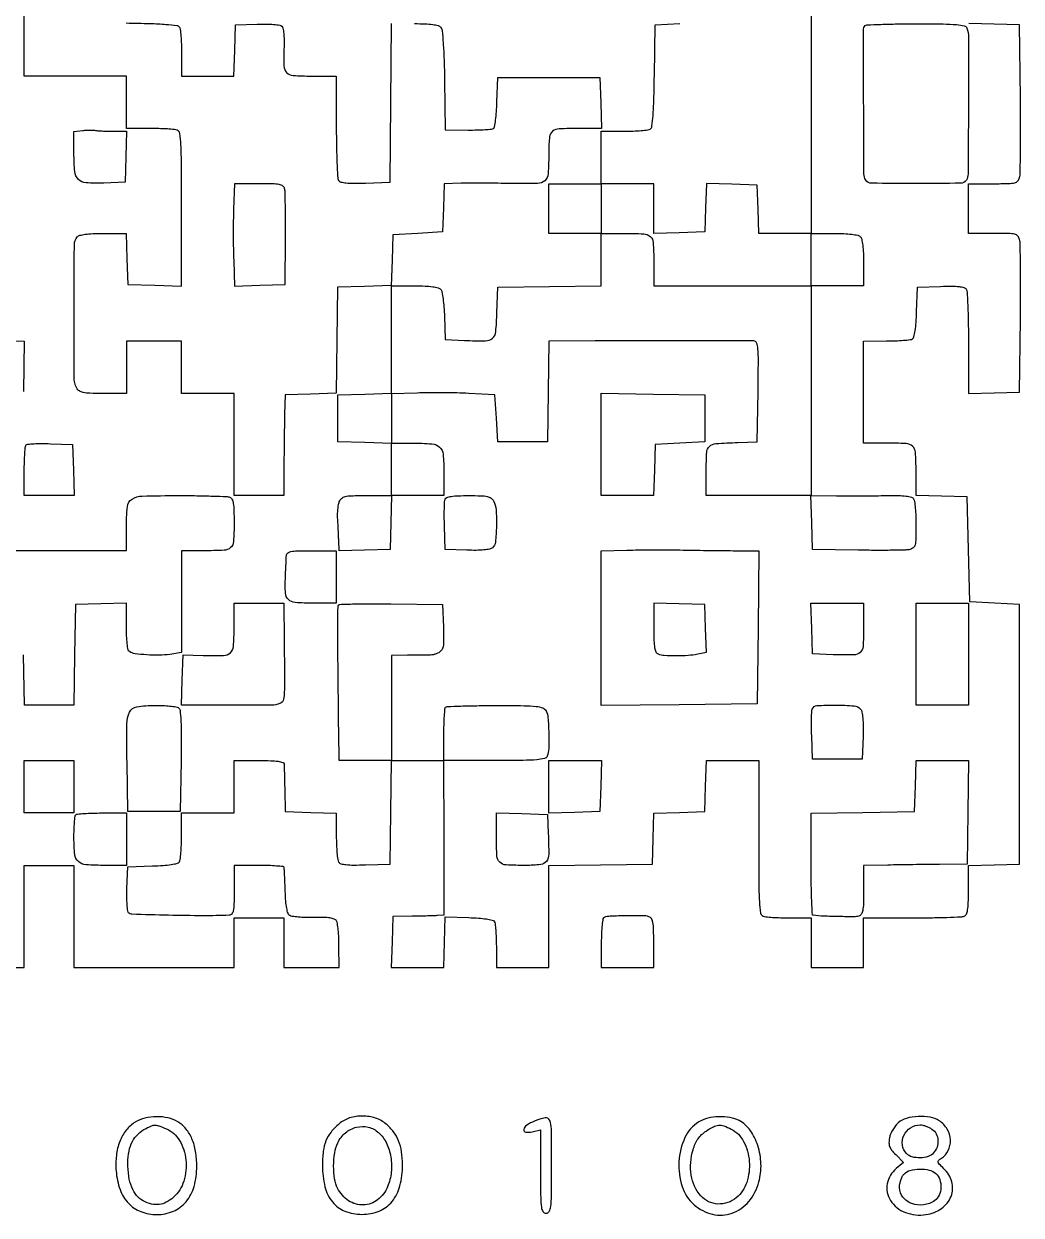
# Model space of a CAD drawing. Extents: x 156 to 936, y 100 to 969.
# Drawn here: x 574.8 to 936.1, y 100.3 to 531.9 of the extents above; entities that cross this region are included whole.
import ezdxf

# ---------------------------------------------------------------- set-up
doc = ezdxf.new("R2010")
doc.units = 0

msp = doc.modelspace()

# ---------------------------------------------------------------- linework, layer by layer
for points in [[(860, 550), (860, 503), (860, 456), (868.3, 456, -0.011084), (871.828493, 455.92177, -0.020332), (874.693122, 455.677711, -0.021091), (876.860329, 455.310542, -0.144849), (877.8, 454.8, -0.144849), (878.310542, 453.860329, -0.021091), (878.677711, 451.693122, -0.020332), (878.92177, 448.828493, -0.011084), (879, 445.3), (879, 437), (869.5, 437), (860, 437), (860, 399), (860, 361), (869.25, 360.933947, 0.001658), (873.436818, 360.917937, 0.001002), (878.397694, 360.92536, 0.001003), (883.325489, 360.952492, 0.001761), (887.401724, 360.99747, -0.008179), (891.616033, 360.989874, -0.025722), (894.437012, 360.793234, -0.036226), (896.304599, 360.427377, -0.187083), (897.136411, 359.813523, -0.109806), (897.464666, 358.904147, -0.009758), (897.72919, 356.468006, -0.012367), (897.918026, 353.517329, -0.00933), (897.984687, 350.269052, -0.005434), (897.939203, 345.219886, -0.057363), (897.663158, 343.179548, -0.156826), (896.99736, 342.118047, -0.114958), (895.75, 341.483537, -0.053901), (894.202744, 341.275019, -0.002978), (889.314063, 341.175744, -0.004581), (883.484344, 341.145502, -0.003332), (877, 341.214485), (860.5, 341.5), (860.213788, 351.25), (859.927576, 361), (840.963788, 361), (822, 361), (822, 369.980948, -0.014075), (822.189349, 376.706186, -0.199016), (823.214245, 378.832254, -0.165509), (825.52461, 379.810854, -0.009074), (833.5, 380.245668), (840.5, 380.5), (840.772559, 398.75, 0.001936), (840.895381, 409.8535, 0.022261), (840.732477, 414.215797, 0.068937), (840.259293, 416.33682, 0.30731), (839.272559, 417.037308, 0.005177), (836.083092, 417.071407, 0.000078), (817.540042, 417.074763, 0.000241), (798.599336, 417.066088, 0.000343), (781.772559, 417.038708), (765.045117, 417), (764.772559, 398.75), (764.5, 380.5), (755.5, 380.5), (746.5, 380.5), (746, 389), (745.5, 397.5), (736, 398, 0.006938), (731.692458, 398.166817, 0.004162), (726.573437, 398.251332, 0.004166), (721.478137, 398.250578, 0.007241), (717.25, 398.15347), (708, 397.806941), (708, 388.90347), (708, 380), (715.565741, 380, -0.017857), (722.680569, 379.745815, -0.169875), (725.432986, 378.5562, -0.186391), (726.709958, 375.964128, -0.022302), (727, 369.464816), (727, 361), (717.536212, 361), (708.072424, 361), (707.786212, 351.25), (707.5, 341.5), (698.25, 341.212474), (689, 340.924948), (688.895663, 344.712474, 0.003045), (688.837168, 346.451211, 0.001711), (688.746032, 348.562414, 0.001707), (688.639428, 350.693757, 0.002788), (688.532797, 352.5, -0.021233), (688.49533, 354.196452, -0.018025), (688.596407, 355.985937, -0.018404), (688.807565, 357.610247, -0.04766), (689.112383, 358.75, -0.113302), (689.934692, 359.999065, -0.135482), (691.171383, 360.664454, -0.051076), (693.449474, 360.944292, -0.005041), (698.975249, 361), (708, 361), (708, 370.463788), (708, 379.927576), (698.302307, 380.213788), (688.604614, 380.5), (688.604614, 389), (688.604614, 397.5), (698.302307, 397.786212), (708, 398.072424), (708, 417.572424), (708, 437.072424), (698.25, 436.786212), (688.5, 436.5), (688.228538, 417.287242), (687.957075, 398.074484), (678.728538, 397.787242), (669.5, 397.5), (669.310483, 390.5, 0.002405), (669.233409, 387.037691, 0.000937), (669.15887, 382.251562, 0.000928), (669.097507, 377.070001, 0.001152), (669.060483, 372.25), (669, 361), (660, 361), (651, 361), (651, 379.5), (651, 398), (641.5, 398), (632, 398), (632, 407.5), (632, 417), (622, 417), (612, 417), (612, 407.5), (612, 398), (603.535184, 398, -0.006727), (598.760168, 398.064247, -0.043478), (596.368484, 398.337624, -0.095304), (594.966374, 398.915189, -0.125305), (594.036078, 399.932587, -0.122319), (593.055573, 403.80535, -0.001777), (593.032025, 427.67275, -0.001346), (593.159602, 451.929391, -0.172886), (594.176755, 454.712977, -0.157475), (595.087704, 455.29134, -0.029346), (597.056322, 455.679402, -0.023945), (599.833031, 455.924591, -0.010048), (603.584919, 456), (611.924948, 456), (612.212474, 446.75), (612.5, 437.5), (622.25, 437.213788), (632, 436.927576), (632, 464.856799, 0.00148), (631.952568, 480.882592, 0.012364), (631.730408, 488.129354, 0.020693), (631.331072, 492.243764, 0.273062), (630.418213, 493.393011, 0.069754), (629.386579, 493.631434, 0.006804), (626.828225, 493.821697, 0.008515), (623.757628, 493.955643, 0.006641), (620.418213, 494), (612, 494), (612, 503.5), (612, 513), (593.5, 513), (575, 513), (575, 531.333333, -0.003559), (575.050376, 538.411135, -0.005603)], [(565.5, 190), (575, 190), (575, 208.5), (575, 227), (584, 227), (593, 227), (593, 208.5), (593, 190), (622, 190), (651, 190), (651, 199), (651, 208), (660, 208), (669, 208), (669, 199), (669, 190), (679, 190), (689, 190), (688.984687, 197.75, 0.010562), (688.913742, 200.820679, 0.013593), (688.712319, 203.636582, 0.011406), (688.428734, 205.960941, 0.105431), (688.078979, 206.906449, 0.164665), (687.268381, 207.561958, 0.051329), (685.731858, 207.955999, 0.032901), (683.387393, 208.150315, 0.010177), (679.844292, 208.138134, -0.011536), (676.933383, 208.136038, -0.014853), (674.261894, 208.275228, -0.012651), (672.059607, 208.511908, -0.113009), (671.153646, 208.850252, -0.170777), (670.537472, 209.660757, -0.032389), (670.076857, 211.487728, -0.026051), (669.736014, 214.092244, -0.010971), (669.537993, 217.618567, 0.001282), (669.425058, 220.692814, 0.001862), (669.308337, 223.405142, 0.000929), (669.19638, 225.707492, 0.031711), (669.134348, 226.25, 0.333115), (668.812241, 226.550336, 0.006351), (666.395715, 226.779687, 0.012673), (663.460036, 226.945962, 0.007808), (660, 227), (651, 227), (651, 218, -0.005193), (650.946649, 212.863667, -0.042486), (650.699464, 210.533713, -0.123288), (650.166702, 209.390074, -0.215737), (649.25, 208.930698, -0.010984), (639.797769, 208.764185, -0.004799), (627.257241, 208.939143, -0.000958), (614.001207, 209.276776, -0.191806), (612.811043, 209.788957, -0.169165), (612.468873, 210.496865, -0.011597), (612.261497, 212.747253, -0.015517), (612.157728, 215.500969, -0.010979), (612.205143, 218.594857), (612.5, 226.5), (621.467001, 226.792098, 0.009786), (625.292364, 226.991711, 0.020298), (628.262875, 227.326695, 0.020215), (630.447011, 227.75425, 0.195149), (631.201688, 228.292098, 0.112618), (631.504907, 229.144238, 0.008743), (631.748365, 231.568616, 0.011595), (631.922842, 234.501991, 0.008591), (631.984687, 237.75), (632, 246), (641.5, 246), (651, 246), (651, 255.5), (651, 265), (660, 265, -0.007392), (664.254655, 264.937097, -0.026743), (666.952988, 264.71251, -0.040246), (668.622333, 264.344532, -0.307649), (669.099641, 263.75, -0.012318), (669.145396, 262.917561, -0.000814), (669.21418, 260.517187, -0.001177), (669.284784, 257.655324, -0.00088), (669.349641, 254.5), (669.5, 246.5), (678.75, 246.212474), (688, 245.924948), (688.015313, 237.712474, 0.009199), (688.080964, 234.472868, 0.012233), (688.266784, 231.533081, 0.00958), (688.526902, 229.105622, 0.110303), (688.849883, 228.208654, 0.190691), (689.675579, 227.608404, 0.03736), (691.518036, 227.278743, 0.025891), (694.325344, 227.136581, 0.007874), (698.58457, 227.208654), (707.5, 227.5), (707.772065, 246.25), (708.044131, 265), (717.471417, 265), (726.898704, 265), (726.918044, 237), (726.937385, 209), (724.718692, 208.827379, -0.010676), (723.447285, 208.755729, -0.001958), (721.095491, 208.682735, -0.002103), (718.342656, 208.619669, -0.001911), (715.5, 208.577379), (708.5, 208.5), (708.212474, 199.25), (707.924948, 190), (717.424948, 190), (726.924948, 190), (727.212474, 199.156743), (727.5, 208.313487), (735.984076, 208.087018, -0.010619), (739.543686, 207.916293, -0.020505), (742.378074, 207.60277, -0.019784), (744.495044, 207.194025, -0.195967), (745.218763, 206.680274, -0.111465), (745.514967, 205.854575, -0.009215), (745.75338, 203.570143, -0.011961), (745.924064, 200.804423, -0.008935), (745.984687, 197.75), (746, 190), (755.5, 190), (765, 190), (765, 208.477935), (765, 226.955869), (783.75, 227.227935), (802.5, 227.5), (802.787036, 236.712964), (803.074071, 245.925929), (812.287036, 246.212964), (821.5, 246.5), (821.787526, 255.75), (822.075052, 265), (831.537526, 265), (841, 265), (841, 237.106989, 0.001482), (841.047441, 221.102837, 0.01238), (841.269618, 213.864913, 0.020733), (841.66906, 209.7558, 0.273), (842.581787, 208.606989, 0.06844), (843.599719, 208.368926, 0.007317), (846.0249, 208.178303, 0.008902), (848.933927, 208.044385, 0.00705), (852.081787, 208), (860, 208), (860, 199), (860, 190), (869.5, 190), (879, 190), (879, 199), (879, 208), (896.418213, 208, 0.003244), (903.207024, 208.044049, 0.00474), (909.184475, 208.178303, 0.002396), (914.244542, 208.364228, 0.081401), (915.418213, 208.606989, 0.192061), (916.216672, 209.344751, 0.070053), (916.688208, 210.839867, 0.03465), (916.936924, 213.412948, 0.006773), (917, 218.069463), (917, 226.924948), (926.25, 227.212474), (935.5, 227.5), (935.5, 274.5), (935.5, 321.5), (926.5, 322), (917.5, 322.5), (917, 341.5), (916.5, 360.5), (907.25, 360.787526), (898, 361.075052), (898, 369.930537, 0.014889), (897.79962, 376.658129, 0.195866), (896.745668, 378.860252, 0.174757), (894.397656, 379.829682, 0.011384), (886.918213, 380), (879, 380), (879, 398.5), (879, 417), (887.25, 417.015313, 0.008591), (890.498009, 417.077158, 0.011595), (893.431384, 417.251635, 0.008743), (895.855762, 417.495093, 0.112618), (896.707902, 417.798312, 0.195149), (897.24575, 418.552989, 0.020215), (897.673305, 420.737125, 0.020298), (898.008289, 423.707636, 0.009786), (898.207902, 427.532999), (898.5, 436.5), (906.914347, 436.793098, -0.008519), (910.914541, 436.864234, -0.027159), (913.5815, 436.721251, -0.039341), (915.340297, 436.389362, -0.187221), (916.149034, 435.793098, -0.128519), (916.478585, 434.763217, -0.002851), (916.732898, 429.507887, -0.006275), (916.919392, 423.314199, -0.004178), (916.984687, 416.212474), (917, 397.924948), (926.25, 398.212474), (935.5, 398.5), (935.780941, 425, 0.002017), (935.848704, 435.317487, 0.002973), (935.817795, 444.376562, 0.001377), (935.724366, 452.089955, 0.056278), (935.511889, 453.75, 0.122466), (934.853609, 455.003832, 0.154152), (933.733065, 455.672057, 0.05329), (931.547349, 455.94748, 0.004718), (925.980948, 456), (917, 456), (917, 465), (917, 474), (925.980948, 474, 0.004718), (931.547349, 474.05252, 0.05329), (933.733065, 474.327943, 0.154152), (934.853609, 474.996168, 0.122466), (935.511889, 476.25, 0.056278), (935.724366, 477.910045, 0.001377), (935.817795, 485.623438, 0.002973), (935.848704, 494.682513, 0.002017), (935.780941, 505), (935.5, 531.5), (926.287036, 531.787036), (917.074071, 532.074071)], [(611.955416, 532.226647, -0.003561), (620.668275, 532.035521, -0.012194), (626.324934, 531.732937, -0.01105), (630.214502, 531.342971, -0.224357), (631.190103, 530.726647, -0.112125), (631.497773, 529.86414, -0.008919), (631.744962, 527.43689, -0.011731), (631.921988, 524.499351, -0.008719), (631.984687, 521.25), (632, 513), (641.462474, 513), (650.924948, 513), (651.212474, 522.25), (651.5, 531.5), (659.405143, 531.794857, -0.012004), (662.543009, 531.836518, -0.017401), (665.310969, 531.710409, -0.01437), (667.540383, 531.46629, -0.163328), (668.323035, 531.076965, -0.154474), (668.706845, 530.337703, -0.017448), (668.968772, 528.444176, -0.019823), (669.115808, 526.110396, -0.01488), (669.099131, 523.536434, 0.015095), (669.057625, 516.674665, 0.185473), (670.037736, 514.296493, 0.18961), (672.347902, 513.213619, 0.015891), (679.067388, 513), (688, 513), (688.015313, 494.75, 0.004181), (688.08053, 487.662785, 0.006279), (688.266784, 481.481605, 0.002855), (688.520772, 476.237055, 0.128512), (688.849883, 475.208654, 0.190691), (689.675579, 474.608404, 0.03736), (691.518036, 474.278743, 0.025891), (694.325344, 474.136581, 0.007874), (698.58457, 474.208654), (707.5, 474.5), (707.765335, 503.25), (708.030671, 532)], [(716.377555, 532, -0.00979), (720.212024, 531.924918, -0.024916), (722.982997, 531.67771, -0.032122), (724.918316, 531.279311, -0.153905), (725.853763, 530.676204, -0.150078), (726.347971, 529.490107, -0.006421), (726.732439, 524.9248, -0.009449), (727.041483, 519.018538, -0.004527), (727.226208, 511.426204), (727.5, 493.5), (735.765873, 493.450793, 0.006607), (739.001032, 493.474285, 0.009336), (741.880367, 493.587064, 0.006011), (744.277286, 493.754744, 0.118477), (744.973775, 493.983792, 0.216225), (745.358973, 494.557447, 0.009227), (745.724887, 497.029032, 0.014391), (746.027687, 500.054668, 0.009601), (746.207902, 503.532999), (746.5, 512.5), (765, 512.5), (783.5, 512.5), (783.787526, 503.25), (784.075052, 494), (776.119313, 494, 0.010291), (768.753576, 493.848377, 0.15184), (766.344758, 492.989396, 0.211652), (765.240279, 491.013602, 0.022672), (764.986345, 485.643011, -0.012944), (764.760621, 477.525119, -0.203579), (763.568318, 475.090239, -0.175402), (760.909161, 474.06954, -0.009151), (751.613813, 474.060918, 0.001754), (746.520467, 474.131544, 0.001569), (741.233932, 474.169709, 0.001573), (736.48536, 474.174148, 0.004908), (733.288933, 474.1357), (727.077866, 474), (726.788933, 465.25), (726.5, 456.5), (717.5, 456), (708.5, 455.5), (708.212474, 446.25), (707.924948, 437), (716.340029, 437, -0.009847), (720.153251, 436.924898, -0.024175), (722.945269, 436.679335, -0.030203), (724.911654, 436.287979, -0.156568), (725.833879, 435.700164, -0.126595), (726.271826, 434.772011, -0.012295), (726.682026, 432.299919, -0.014976), (727.015093, 429.281363, -0.011302), (727.206324, 425.950164), (727.5, 417.5), (734.479083, 417.199088, 0.012739), (742.057347, 417.065605, 0.177046), (744.578192, 418.009645, 0.194277), (745.776454, 420.321238, 0.015844), (746.212602, 427.259666), (746.5, 436.5), (765.25, 436.772065), (784, 437.044131), (784, 446.522065), (784, 456), (774.5, 456), (765, 456), (765, 465), (765, 474), (774.5, 474), (784, 474), (784, 483.5), (784, 493), (792.25, 493.015313, 0.008719), (795.499351, 493.078012, 0.011731), (798.43689, 493.255038, 0.008919), (800.86414, 493.502227, 0.112125), (801.726647, 493.809897, 0.224357), (802.342971, 494.785498, 0.01105), (802.732937, 498.675066, 0.012194), (803.035521, 504.331725, 0.003561), (803.226647, 513.044584), (803.5, 531.5), (812.5, 532)], [(556, 341.065574), (584, 341.065574), (612, 341.065574), (612, 349.098528, -0.02296), (612.363235, 357.004538, -0.233686), (614.033557, 359.723061, -0.134764), (617.723551, 360.83543, -0.006219), (630.953396, 361, -0.003346), (637.537047, 360.95594, -0.004869), (643.341685, 360.821697, -0.00252), (648.249577, 360.635597, -0.081044), (649.418213, 360.393011, -0.191418), (650.215888, 359.657806, -0.070374), (650.68772, 358.171299, -0.03487), (650.936736, 355.615452, -0.006853), (651, 351, -0.015117), (650.798229, 344.3277, -0.196524), (649.742703, 342.134562, -0.173918), (647.393226, 341.169516, -0.011337), (639.918213, 341), (632, 341), (632, 322.561273), (632, 304.122546), (627.67839, 303.47448, -0.033885), (623.881766, 303.165875, -0.020049), (619.336274, 303.287411, -0.017271), (615.128581, 303.715382, -0.104799), (613.078365, 304.451568, -0.21228), (612.630741, 305.107443, -0.015788), (612.301449, 307.30183, -0.018701), (612.073467, 310.146283, -0.010645), (612, 313.596543), (612, 322.075052), (602.75, 321.787526), (593.5, 321.5), (593.227441, 303.25), (592.954883, 285), (584, 285), (575.045117, 285), (574.772559, 303.25)]]:
    msp.add_lwpolyline(points, format="xyb")
for points in [[(916.40777, 530.379751, -0.091866), (917.013009, 527.112903, -0.000857), (916.970155, 502.518785, -0.000588), (916.85416, 477.481943, -0.141078), (916.217429, 475.317568, -0.25333), (914.142101, 474.161735, -0.002984), (898, 474.065399, -0.002984), (881.857899, 474.161735, -0.25333), (879.782571, 475.317568, -0.14127), (879.130965, 477.535589, -0.000575), (879.029508, 503.502776, -0.000435), (878.980011, 529.727738, -0.199177), (879.628205, 531.294872, -0.18847), (880.20919, 531.549343, -0.001537), (885.294622, 531.738542, -0.005224), (891.175311, 531.877737, -0.003304), (898.035975, 531.923077, -0.002652), (907.87401, 531.8709, -0.018302), (912.69699, 531.643049, -0.034527), (915.434825, 531.221325, -0.250695)], [(607.119313, 493), (612.075052, 493), (611.787526, 483.75), (611.5, 474.5), (603.839522, 474.231907, -0.024989), (597.397024, 474.328456, -0.181328), (594.622969, 475.579637, -0.175687), (593.307856, 478.369456, -0.023174), (593, 485.00807), (593, 492.873283), (596.25, 493.270761, -0.01345), (597.591945, 493.398357, -0.013519), (598.936525, 493.453332, -0.013445), (600.109633, 493.438008, -0.051509), (600.831787, 493.334119, 0.041783), (601.627547, 493.203829, 0.006421), (603.228111, 493.098147, 0.007134), (605.124308, 493.024495, 0.006139)], [(650.820969, 464.75, 0.005697), (650.722816, 460.536568, 0.003336), (650.69644, 455.489357, 0.003335), (650.737431, 450.438708, 0.005662), (650.847764, 446.213768), (651.195529, 436.927536), (660.347764, 437.213768), (669.5, 437.5), (669.618708, 454, 0.002528), (669.632503, 460.448755, 0.003618), (669.574443, 466.167188, 0.001984), (669.471281, 470.996578, 0.054779), (669.301321, 472.25, 0.187085), (668.658319, 473.161973, 0.100522), (667.364644, 473.688327, 0.040661), (664.953441, 473.941865, 0.005872), (660.003581, 474), (651.141938, 474)], [(784, 465), (784, 456), (791.918213, 456, -0.01141), (799.400012, 455.829247, -0.175208), (801.747254, 454.85745, -0.195511), (802.800362, 452.650479, -0.014768), (803, 445.893011), (803, 437), (831.5, 437), (860, 437), (860, 446.5), (860, 456), (850.538933, 456), (841.077866, 456), (840.788933, 464.75), (840.5, 473.5), (831.289473, 473.787003), (822.078945, 474.074007), (821.789473, 465.287003), (821.5, 456.5), (812.25, 456.212474), (803, 455.924948), (803, 464.962474), (803, 474), (793.5, 474), (784, 474)], [(592.787526, 370.25), (593.075052, 361), (584.037526, 361), (575, 361), (575, 369.833333, -0.007429), (575.05105, 373.269125, -0.010988), (575.206746, 376.278621, -0.006414), (575.423524, 378.778731, -0.173222), (575.703816, 379.370483, -0.17855), (576.286747, 379.639255, -0.007766), (578.564452, 379.783202, -0.012381), (581.319749, 379.846095, -0.008434), (584.453816, 379.787149), (592.5, 379.5)], [(744.964816, 359.065741, -0.106729), (745.87883, 355.872074, -0.021971), (746.009357, 349.981917, -0.017974), (745.670347, 344.115342, -0.198655), (744.594796, 342.078674, -0.126804), (743.568167, 341.594776, -0.023545), (741.485252, 341.298867, -0.021342), (738.735348, 341.157498, -0.01153), (735.344796, 341.206229), (727.5, 341.5), (727.206869, 349.916411, -0.006125), (727.131923, 353.23728, -0.008183), (727.150171, 356.252242, -0.006003), (727.236697, 358.764851, -0.080166), (727.425484, 359.666411, -0.220823), (728.073166, 360.294093, -0.044921), (729.664091, 360.692306, -0.02981), (732.149804, 360.931365, -0.009069), (735.933431, 361, -0.0074), (740.407308, 360.933784, -0.045377), (742.695822, 360.657161, -0.096493), (744.053158, 360.077882, -0.121501)], [(831.765819, 341.037566), (841.031637, 341), (840.765819, 313.25), (840.5, 285.5), (812.25, 285.234427), (784, 284.968853), (784, 312.946901), (784, 340.924948), (793.25, 341.212474, -0.004375), (797.512192, 341.307635, -0.002418), (802.720312, 341.353137, -0.00241), (807.999657, 341.348281, -0.003875), (812.5, 341.287566, 0.001274), (817.00143, 341.203418, 0.000792), (822.284334, 341.126499, 0.000794), (827.497552, 341.067131, 0.001436)], [(688, 331.5), (688, 322), (679.535184, 322, -0.018248), (673.13499, 322.233665, -0.174165), (670.675154, 323.32584, -0.19245), (669.602596, 325.678014, -0.02308), (669.594334, 331.5, 0.000148), (669.702185, 333.925456, 0.000167), (669.80415, 336.251563, 0.000152), (669.88954, 338.228436, 0.000929), (669.931454, 339.25, -0.215786), (670.390444, 340.166705, -0.123346), (671.533736, 340.699485, -0.042491), (673.863454, 340.946658, -0.005192), (679, 341), (688, 341)], [(669.136364, 308.5, -0.000206), (669.18858, 303.111067, -0.000253), (669.23267, 298.084375, -0.000209), (669.265818, 293.860082, -0.001857), (669.272727, 292, -0.035291), (668.938542, 287.271202, -0.274991), (667.608632, 285.619272, -0.087123), (664.582931, 285.061022, -0.002161), (650.462474, 285), (631.924948, 285), (632.212474, 294.170249), (632.5, 303.340497), (639.750839, 303.103127, 0.012992), (647.179891, 303.053038, 0.178269), (649.651537, 304.017593, 0.197491), (650.777135, 306.312903, 0.016493), (651, 313.067388), (651, 322), (660, 322), (669, 322)], [(726.789532, 313.306341, -0.006423), (726.896385, 308.553108, -0.047466), (726.703612, 306.296778, -0.109117), (726.150893, 304.980176, -0.116665), (725.105472, 304.056447, -0.037545), (724.216934, 303.663542, -0.027166), (723.17819, 303.356993, -0.027629), (722.153591, 303.17329, -0.052332), (721.31594, 303.15855, 0.018388), (720.274264, 303.210888, 0.003361), (718.34437, 303.223833, 0.003611), (716.084558, 303.207482, 0.003273), (713.75, 303.158444), (708, 303), (708, 284), (708, 265), (698.5, 265), (689, 265), (688.89991, 275.25, 0.000116), (688.848609, 280.381349, 0.000043), (688.773839, 287.629687, 0.000042), (688.690805, 295.548692, 0.000051), (688.611286, 303, -0.001973), (688.565106, 309.76348, -0.003082), (688.584211, 315.586091, -0.000873), (688.640855, 320.647767, -0.106574), (688.783865, 321.271799, -0.282133), (689.251221, 321.580135, -0.001742), (694.52542, 321.737041, -0.006308), (700.635938, 321.8204, -0.003894), (707.822489, 321.771799), (726.5, 321.5)], [(803, 313.144515, 0.006687), (803.062877, 308.443624, 0.034414), (803.311272, 305.851928, 0.069706), (803.782488, 304.347501, 0.192751), (804.581787, 303.606989, 0.078039), (806.798187, 303.133083, 0.014165), (811.014952, 303.021077, 0.0162), (815.448713, 303.172638, 0.032719), (818.912002, 303.6324), (822.074004, 304.264801), (821.787002, 312.8824), (821.5, 321.5), (812.25, 321.787526), (803, 322.075052)], [(879, 313.067388, -0.014326), (878.806225, 306.305646, -0.200169), (877.763501, 304.160287, -0.17995), (875.453248, 303.271722, -0.011192), (868, 303.355911), (860.5, 303.608592), (860.212474, 312.804296), (859.924948, 322), (869.462474, 322), (879, 322)], [(630.773242, 284.161306, -0.226527), (631.421641, 283.126519, -0.01557), (631.716146, 279.589823, -0.013555), (631.85189, 274.125155, -0.003139), (631.773242, 264.926619), (631.5, 246.5), (622, 246.5), (612.5, 246.5), (612.227309, 264.15588, -0.005795), (612.172805, 278.298137, -0.11134), (613.16709, 282.554141, -0.246018), (615.775934, 284.484685, -0.039207), (622.321429, 284.984687, -0.010352), (625.163572, 284.919774, -0.013395), (627.765309, 284.736503, -0.011128), (629.91257, 284.478961, -0.10637)], [(763.98765, 283.023076, -0.10454), (764.692943, 280.598426, -0.012526), (764.971664, 274.994974, -0.013615), (764.957216, 269.392402, -0.084349), (764.393011, 266.581787, -0.24904), (763.393178, 265.711497, -0.036273), (760.640441, 265.27975, -0.018295), (755.723448, 265.051073, -0.002472), (745.393011, 265), (727, 265), (727, 274.333333, -0.006303), (727.045662, 277.955681, -0.009493), (727.185166, 281.110166, -0.00488), (727.378296, 283.753246, -0.177504), (727.630351, 284.297018, -0.18824), (728.212086, 284.552124, -0.001617), (733.174243, 284.740338, -0.005363), (738.919099, 284.877953, -0.003397), (745.618001, 284.921019, -0.002305), (756.099853, 284.868855, -0.023346), (760.452395, 284.623675, -0.062907), (762.76965, 284.084521, -0.1833)], [(877.919564, 283.59692, -0.128993), (878.407951, 282.549085, -0.022589), (878.702175, 280.373366, -0.020484), (878.84218, 277.47591, -0.010573), (878.792008, 273.84692), (878.5, 265.5), (869.5, 265.5), (860.5, 265.5), (860.206869, 273.916411, -0.006125), (860.131923, 277.23728, -0.008183), (860.150171, 280.252242, -0.006003), (860.236697, 282.764851, -0.080166), (860.425484, 283.666411, -0.293941), (862.088319, 284.885471, -0.016203), (868.847803, 285.077703, -0.018216), (875.583742, 284.805416, -0.203033)], [(916.772065, 246.25), (916.5, 227.5), (906.5, 227.378301, 0.000177), (902.034696, 227.322381, 0.000114), (896.867188, 227.254662, 0.000115), (891.818216, 227.186183, 0.000217), (887.75, 227.128301), (879, 227), (879, 218.067388, -0.005888), (878.941363, 213.0879, -0.040032), (878.687253, 210.643223, -0.097155), (878.161842, 209.317364, -0.183454), (877.25, 208.642804, -0.068965), (875.530671, 208.406927, -0.003788), (870.075773, 208.455742, -0.006444), (864.612713, 208.616472, -0.01748), (860.75, 208.915486, -0.368381), (860.445398, 209.240705, -0.001596), (860.220312, 214.403067, -0.006293), (860.053936, 220.386898, -0.003803), (860, 227.477935), (860, 245.955869), (878.75, 246.227935), (897.5, 246.5), (897.787526, 255.75), (898.075052, 265), (907.559591, 265), (917.044131, 265)], [(764.800912, 238.520917, -0.011613), (764.949335, 231.050105, -0.155588), (764.117778, 228.472457, -0.21578), (762.049347, 227.27441, -0.024992), (756.562735, 227, -0.012647), (749.488356, 227.178969, -0.18058), (747.211023, 228.163074, -0.189458), (746.191632, 230.379282, -0.01416), (746, 237.144515), (746, 246.075052), (755.25, 245.787526), (764.5, 245.5)], [(612, 236.5), (612, 227), (604.434259, 227, -0.017523), (597.396112, 227.246733, -0.161879), (594.614616, 228.39352, -0.190902), (593.312059, 230.886359, -0.026065), (593, 236.868517, -0.007967), (593.048384, 239.904845, -0.011682), (593.195833, 242.571794, -0.007179), (593.401646, 244.779555, -0.171164), (593.666667, 245.333333, -0.174709), (594.23216, 245.599192, -0.005871), (596.732292, 245.804167, -0.010477), (599.733476, 245.951666, -0.007039), (603.166667, 246), (612, 246)], [(785.019724, 208.173241, 0.278676), (784.598102, 207.678209, 0.013052), (784.288121, 205.409992, 0.017623), (784.070062, 202.487573, 0.009809), (784, 198.916667), (784, 190), (793.5, 190), (803, 190), (803, 198.932612, 0.005983), (802.940595, 203.896676, 0.039655), (802.685447, 206.360217, 0.094084), (802.16049, 207.713333, 0.178295), (801.249189, 208.420911, 0.075063), (799.08737, 208.76421, 0.005725), (793.165045, 208.74165, 0.005921), (787.259225, 208.581562, 0.07082)], [(615.181971, 133.96959, 0.090532), (611.928787, 131.069494, 0.072905), (609.611012, 126.989227, 0.064625), (608.36549, 121.942616, 0.048287), (608.271427, 116.207362, 0.065568), (609.694391, 109.565363, 0.103178), (612.720747, 104.602816, 0.113386), (617.23946, 101.565898, 0.091739), (623, 100.5, 0.100757), (629.000504, 101.721586, 0.119921), (633.622404, 105.165487, 0.106434), (636.510452, 110.717671, 0.066763), (637.494017, 118, 0.040756), (637.058373, 123.396957, 0.060898), (635.735442, 127.935027, 0.070313), (633.555905, 131.524498, 0.084477), (630.580035, 134.114322, 0.081931), (627.117523, 135.513769, 0.057563), (622.929743, 135.957653, 0.057186), (618.717815, 135.43419, 0.077558)], [(689.040808, 133.380884, 0.048618), (686.111907, 130.385224, 0.074222), (684.281207, 127.252092, 0.06547), (683.307171, 123.435406, 0.029788), (683, 118.284058, 0.058232), (683.89932, 110.588402, 0.112273), (686.618858, 105.047591, 0.130207), (691.140062, 101.737566, 0.093521), (697.320188, 100.571429, 0.096365), (703.554185, 101.784167, 0.126127), (708.20882, 105.215148, 0.110081), (711.050264, 110.873383, 0.061605), (712, 118.552355, 0.036898), (711.651095, 123.273853, 0.058941), (710.591858, 127.172762, 0.064858), (708.748719, 130.448191, 0.057363), (706.059249, 133.296691, 0.096425), (702.210883, 135.435434, 0.077667), (697.530102, 136.190673, 0.077971), (692.859638, 135.481554, 0.098618)], [(759.75, 134.341518, 0.047974), (756.975682, 132.865086, 0.200903), (755.947052, 131.326592, 0.435956), (756.632714, 130.385036, 0.084036), (759, 130.5), (762, 131.158911), (762, 116.079455, 0.002207), (762.042022, 106.557237, 0.030768), (762.283158, 103.134932, 0.11903), (762.881934, 101.585666, 0.246054), (764, 101, 0.267644), (765.131287, 101.652291, 0.103099), (765.721429, 103.4375, 0.026629), (765.959338, 107.362042, 0.001825), (766, 118.5, 0.002866), (765.925408, 131.514157, 0.091333), (765.31474, 134.628539, 0.3606), (763.689381, 135.522478, 0.051007)], [(819.298549, 134.040484, 0.15002), (814.279597, 128.380363, 0.093137), (812.135813, 119.69061, 0.091347), (813.280444, 110.658277, 0.136341), (817.612484, 104.035382, 0.123314), (824.276969, 100.606808, 0.143006), (831.377952, 100.99299, 0.136065), (837.409871, 105.198826, 0.107403), (841.081525, 112.295469, 0.074492), (841.833953, 118.823279, 0.069203), (840.679937, 125.460975, 0.074713), (837.912933, 131.053234, 0.121829), (833.953117, 134.524244, 0.076345), (830.597039, 135.654529, 0.051411), (826.556401, 135.936747, 0.051477), (822.550408, 135.389113, 0.07736)], [(891.554694, 133.75, 0.048748), (890.530425, 132.654318, 0.031986), (889.568004, 131.218019, 0.032119), (888.803417, 129.683246, 0.052146), (888.381943, 128.290064, 0.042935), (888.195734, 126.501851, 0.093653), (888.426476, 125.148076, 0.081493), (889.162838, 123.85664, 0.026818), (890.633013, 122.228515), (893.5, 119.376902), (890.826702, 117.175915, 0.175344), (887.565071, 111.670417, 0.192239), (888.745804, 105.601955, 0.160887), (894.124792, 101.254452, 0.128082), (901.588003, 100.460926, 0.115397), (907.241629, 102.710072, 0.148474), (910.68682, 107.080215, 0.161028), (910.96897, 112.350361, 0.139836), (908.096388, 117.102615, -0.009757), (906.381224, 118.761575, -0.137417), (905.967728, 119.501819, -0.274943), (906.1551, 120.106828, -0.043926), (907.185858, 120.883998, 0.143311), (909.67565, 123.678119, 0.125284), (910.432038, 127.529752, 0.117738), (909.259166, 131.463664, 0.117184), (906.434055, 134.451252, 0.102042), (903.14366, 135.752748, 0.055149), (898.77817, 136.028543, 0.055505), (894.515692, 135.349456, 0.113678)], [(626.465701, 131.578778, -0.164726), (631.228364, 127.382184, -0.105069), (633.520117, 120.291471, -0.100341), (632.773056, 112.595905, -0.136714), (629.038128, 106.75, -0.061008), (626.456666, 104.950919, -0.092474), (623.851139, 104.138165, -0.091213), (621.101559, 104.314316, -0.057902), (618.091194, 105.452842, -0.102835), (615.679928, 107.411525, -0.075168), (613.920282, 110.390164, -0.061071), (612.860423, 114.349576, -0.036417), (612.534608, 119.223023, -0.046203), (612.956514, 123.49735, -0.073198), (614.170687, 126.964304, -0.081208), (616.215744, 129.682212, -0.072365), (619.096399, 131.735258, -0.023149), (621.104768, 132.65253, -0.101187), (622.382738, 132.885684, -0.081723), (623.780887, 132.625027, -0.012096)], [(703.352379, 130.17445, -0.098238), (706.175398, 126.393602, -0.070324), (707.76479, 121.346808, -0.067135), (707.934328, 115.810482, -0.073211), (706.605633, 110.598574, -0.12834), (702.997655, 105.862983, -0.159333), (697.819124, 103.981836, -0.15784), (692.492715, 105.517324, -0.1256), (688.494289, 110.011044, -0.082621), (687.390934, 113.427455, -0.03806), (687.056334, 118.103552, -0.03799), (687.439545, 122.848135, -0.071755), (688.570985, 126.508347, -0.106783), (691.350965, 130.121344, -0.11528), (695.303287, 132.142246, -0.120662), (699.597851, 132.154929, -0.124735)], [(831.032733, 131.483073, -0.155742), (835.559078, 126.948998, -0.100473), (837.593075, 119.747468, -0.097988), (836.675846, 112.163364, -0.139796), (832.904388, 106.573001, -0.18853), (826.261208, 104.321119, -0.200736), (820.070555, 107.251238, -0.148537), (816.559064, 114.756783, -0.10863), (817.240853, 123.987329, -0.032961), (818.046679, 126.154194, -0.046542), (819.06043, 127.945656, -0.049145), (820.339535, 129.445353, -0.04338), (821.93819, 130.737329, -0.028266), (824.600919, 132.320725, -0.099866), (826.503353, 132.869608, -0.10607), (828.406176, 132.621742, -0.034105)], [(903.777494, 131.443296, -0.119409), (905.29233, 129.723402, -0.105037), (905.9433, 127.417013, -0.10062), (905.610333, 124.961542, -0.10039), (904.345012, 122.828741, -0.130584), (902.360094, 121.540918, -0.072505), (899.497333, 121.046327, -0.07255), (896.614698, 121.389602, -0.131252), (894.571429, 122.571429, -0.164033), (893.050592, 125.639287, -0.145143), (893.596835, 129.176507, -0.138353), (896.024141, 131.963924, -0.145868), (899.5, 133, -0.058268), (900.446649, 132.889305, -0.029063), (901.604196, 132.542718, -0.02839), (902.775921, 132.0393, -0.037131)], [(905.171259, 115.345012, -0.127868), (906.595057, 113.175982, -0.091939), (907.010303, 110.295179, -0.093346), (906.365667, 107.496147, -0.137678), (904.777494, 105.556704, -0.121217), (900.754374, 103.997417, -0.120323), (896.455062, 104.476596, -0.135651), (893.218894, 106.787641, -0.171913), (892, 110.227963, -0.045743), (892.121621, 111.554581, -0.03507), (892.486153, 112.964811, -0.03599), (893.020392, 114.246182, -0.067252), (893.654988, 115.171259, -0.143586), (895.848786, 116.516319, -0.062506), (899.265643, 116.997609, -0.06197), (902.751349, 116.617233, -0.12644)]]:
    msp.add_lwpolyline(points, format="xyb", close=True)
msp.add_lwpolyline([(565.723267, 417.212828), (574.946534, 416.925656), (574.723267, 398.712828)])
for points in [[(821.5, 389), (821.5, 380.5), (812.5, 380), (803.5, 379.5), (803.212474, 370.25), (802.924948, 361), (793.462474, 361), (784, 361), (784, 379.522065), (784, 398.044131), (802.75, 397.772065), (821.5, 397.5)], [(917, 303.5), (917, 285), (907.525, 285), (898.05, 285), (898.05, 303.5), (898.05, 322), (907.525, 322), (917, 322)], [(593, 255.5), (593, 246), (584, 246), (575, 246), (575, 255.5), (575, 265), (584, 265), (593, 265)], [(783.787526, 255.75), (783.5, 246.5), (774.25, 246.212474), (765, 245.924948), (765, 255.462474), (765, 265), (774.537526, 265), (784.075052, 265)]]:
    msp.add_lwpolyline(points, close=True)

doc.saveas('drawing.dxf')
